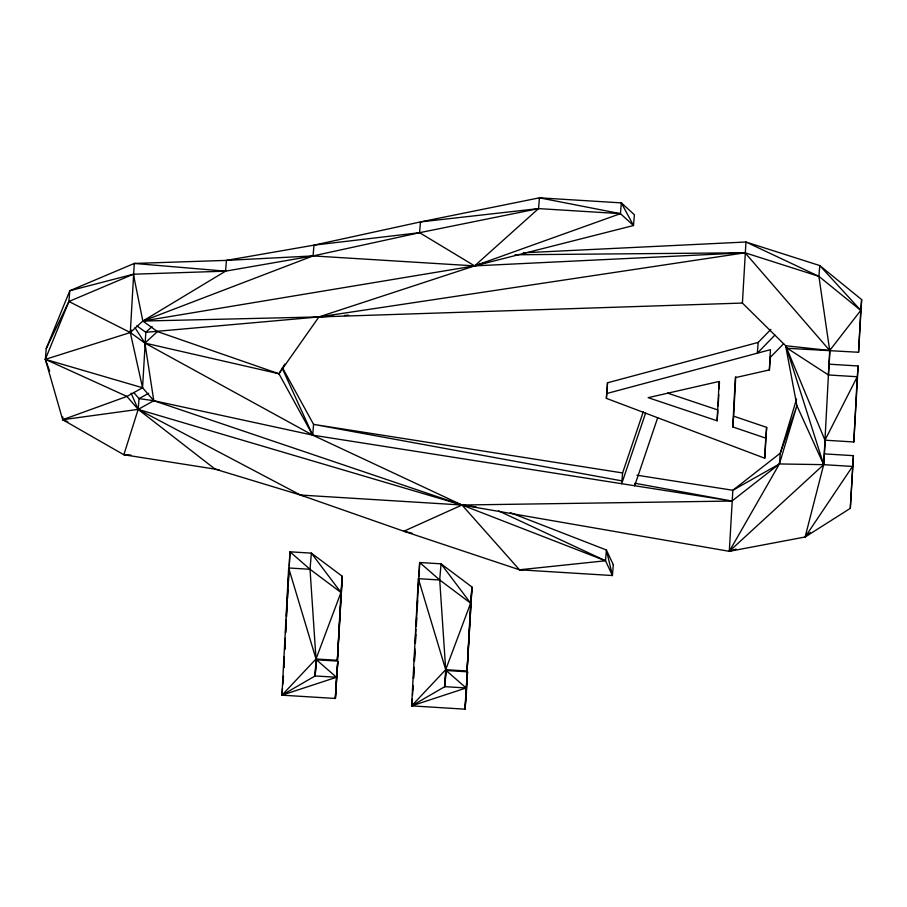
<?xml version="1.0" encoding="UTF-8"?>
<svg xmlns="http://www.w3.org/2000/svg" width="907" height="907" viewBox="0 0 907 907"><rect width="100%" height="100%" fill="white"/><g stroke="black" fill="none" stroke-linecap="round" stroke-linejoin="round"><path stroke-width="1.36" d="M283.279 679.014L283.415 676.203L282.837 684.4M284.367 656.521L283.823 667.767L284.322 659.23M284.707 649.503L285.252 638.256M285.524 632.633L286.136 619.98M286.34 615.762L289.991 551.807L311.362 553.134L342.29 576.308L337.381 660.307L316.01 658.992L281.952 695.17L335.363 698.469L337.812 661.112L316.441 659.797L315.114 675.953L281.952 695.17L288.664 567.975L310.024 569.29L340.964 592.464L337.381 660.307L342.29 576.308L340.964 592.464L316.01 658.992L315.114 675.953L336.486 677.268L337.812 661.112L335.363 698.469L336.486 677.268L316.441 659.797M412.515 695.102L413.161 685.499M414.057 667.223L413.513 678.47L414.08 668.516M414.397 660.194L414.941 648.958M415.213 643.335L415.894 629.277M416.03 626.465L419.68 562.51L441.04 563.837L471.969 587.01L467.06 671.01L445.7 669.695L411.631 705.873L465.053 709.172L466.379 693.016L467.502 671.815L446.131 670.5L444.804 686.656L411.631 705.873L418.342 578.666L439.714 579.992L470.642 603.166L467.06 671.01L471.969 587.01L470.642 603.166L445.7 669.695L444.804 686.656L466.164 687.971L467.502 671.815L465.053 709.172L466.164 687.971L446.131 670.5M136.81 325.828L145.812 332.313L318.924 316.928L474.61 265.887L633.505 225.526L620.445 213.655L538.543 208.599L419.59 232.691L313.074 255.921L225.56 271.159L134.27 263.438L69.794 290.728L46.234 348.571L45.35 359.342L62.674 419.714L123.851 454.758L215.106 469.134L300.444 495.041L403.83 531.23L519.484 569.8L612.418 575.537L605.513 560.764L461.992 505.018L153.793 400.713L142.558 387.754L130.302 332.54L134.27 263.438L226.444 260.388L313.074 255.921L474.61 265.887L745.066 252.781L818.885 276.34L860.766 310.375L858.555 352.279L787.333 348.288L785.836 346.78M62.889 417.016L62.674 419.714L126.935 396.427L142.558 387.754L145.812 332.313L152.07 326.565M284.843 649.333L285.217 642.269M285.739 632.372L286.181 623.891M286.555 616.828L287.077 606.93M287.53 598.45L287.973 589.969M288.426 581.489L288.868 573.009M289.242 565.945L289.991 551.807L310.024 569.29L316.01 658.992L288.664 567.975M412.957 689.717L413.116 686.894M414.454 661.452L414.975 651.555M415.429 643.074L415.871 634.594M416.313 626.113L416.767 617.633M417.209 609.153L417.662 600.672M418.104 592.192L418.558 583.711M418.932 576.648L419.68 562.51L439.714 579.992L445.7 669.695L418.342 578.666M735.724 376.722L733.638 416.166L766.653 427.367L764.714 458.216L606.375 398.354L607.509 382.788L758.207 342.415L770.893 329.377M607.316 386.382L607.509 382.788M717.097 420.791L719.172 381.439L648.165 397.663L717.097 420.791L717.868 411.37M718.197 405.803L718.798 394.568M719.092 388.944L719.466 381.915M764.714 458.216L765.769 438.138L732.754 426.936L735.362 377.629L769.374 369.931L770.394 356.44M49.658 371.088L45.35 359.342L130.302 332.54L142.83 321.055L474.61 265.887L620.445 213.655L621.34 202.885L633.505 225.526L634.39 214.744L621.34 202.885L539.438 197.828L420.474 221.92L313.958 245.151L226.444 260.388L225.56 271.159L133.386 274.209L69.794 290.728L68.909 301.498L45.35 359.342L126.935 396.427L138.17 409.386L300.444 495.041L461.992 505.018L729.307 551.32L805.133 537.001L823.681 464.656L796.913 405.735L785.632 345.748L742.414 303.063L745.951 242.01L523.384 252.804M769.374 369.931L770.44 349.671L606.624 393.559M818.885 276.34L745.951 242.01L819.781 265.57L818.885 276.34L829.712 350.499L823.681 464.656L729.307 551.32L732.845 490.268L780.281 453.183L796.913 405.735L779.396 463.953L729.307 551.32L736.031 549.12M636.952 475.2L732.845 490.268L779.396 463.953L823.681 464.656L825.359 438.931M829.304 364.195L858.147 365.975L857.262 376.745L828.42 374.965L830.086 349.24M858.147 365.975L853.816 441.97L824.973 440.19L786.312 347.279L823.681 464.656L852.523 466.436L805.133 537.001L850.312 508.351L853.408 455.665L824.565 453.885M853.816 441.97L857.262 376.745L824.973 440.19M853.408 455.665L850.312 508.351M785.632 345.748L829.712 350.499L860.766 310.375L819.781 265.57L861.65 299.605L858.555 352.279M315.114 675.953L316.226 659.389M444.804 686.656L446.006 668.72M130.835 455.031L123.851 454.758L138.17 409.386L139.054 398.615L133.873 392.629M282.496 688.436L281.952 695.17L336.486 677.268M476.028 506.877L461.992 505.018L312.688 435.145L313.573 424.374L282.542 367.902M310.024 569.29L311.362 553.134L340.964 592.464M485.347 262.452L474.61 265.887L419.59 232.691L420.474 221.92L538.543 208.599L539.438 197.828L620.445 213.655M414.374 705.238L411.631 705.873L412.186 699.138M439.714 579.992L441.04 563.837L470.642 603.166M606.375 398.354L607.259 387.572M67.844 421.732L62.674 419.714L138.17 409.386L461.992 505.018L519.484 569.8L605.513 560.764L606.398 549.993L510.278 512.659M643.301 411.71L622.599 472.944L621.703 483.714L645.569 413.173M732.754 426.936L733.638 416.166M758.207 342.415L757.322 353.186L774.884 335.125M765.769 438.138L766.653 427.367M860.766 310.375L861.65 299.605M796.573 399.035L780.281 453.183L779.396 463.953L731.96 501.038L461.992 505.018L403.83 531.23L412.061 533.191M657.677 417.753L634.673 485.755L634.877 483.25L731.96 501.038L312.688 435.145L153.793 400.713L139.054 398.615L148.669 393.275M46.234 348.571L68.909 301.498L133.386 274.209L142.83 321.055L157.444 331.588L278.948 373.763L312.688 435.145L144.916 343.084L130.302 332.54L68.909 301.498M130.302 332.54L131.719 330.193M135.007 327.688L144.916 343.084L278.948 373.763L284.787 364.104M278.948 373.763L318.924 316.928L745.066 252.781L829.712 350.499M770.02 357.653L783.614 343.753M157.444 331.588L144.916 343.084L153.793 400.713L138.17 409.386L131.084 393.15M474.61 265.887L538.543 208.599M805.133 537.001L810.484 532.42M742.414 303.063L318.924 316.928L142.83 321.055L225.56 271.159M142.83 321.055L313.074 255.921L313.958 245.151L419.59 232.691M411.631 705.873L466.164 687.971M318.924 316.928L333.073 316.112M344.388 315.455L348.628 315.205M519.484 569.8L523.679 569.585M515.006 254.776L745.066 252.781M622.599 472.944L313.573 424.374L621.941 480.88M219.279 469.871L215.106 469.134L138.17 409.386M300.444 495.041L304.571 496.05M45.35 359.342L142.558 387.754M667.609 393.116L717.981 410.021M498.533 510.879L605.513 560.764M787.333 348.288L828.42 374.965M282.179 368.151L312.688 435.145M613.302 564.766L612.418 575.537L606.398 549.993L613.302 564.766"/></g></svg>
